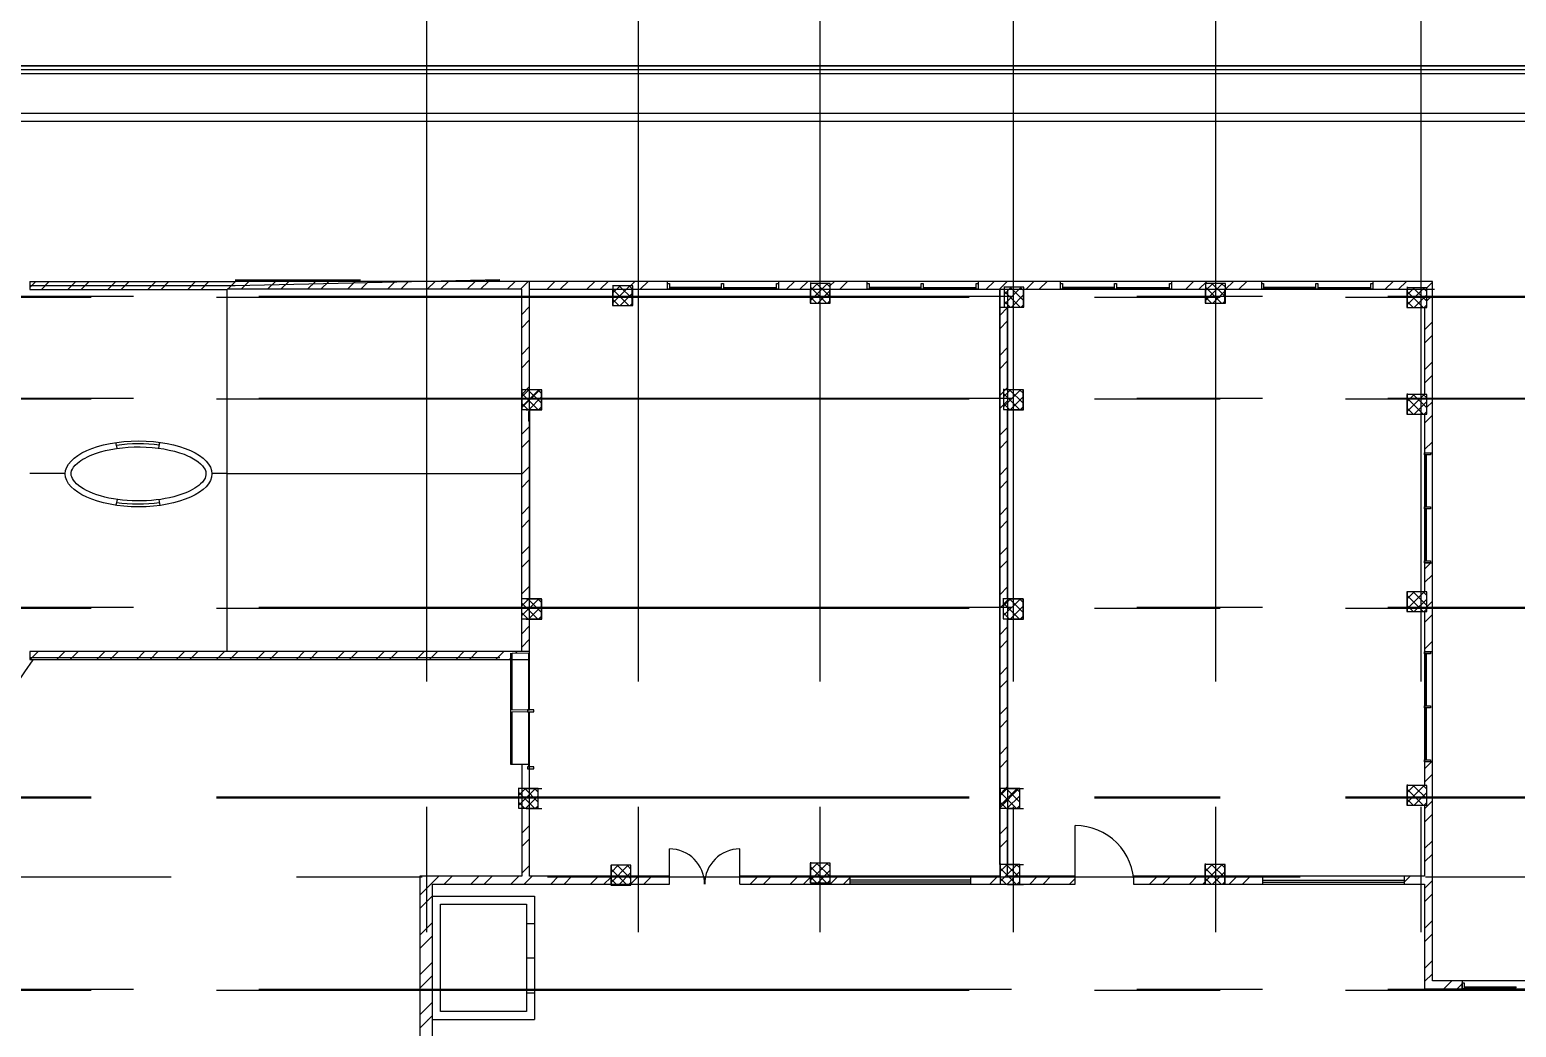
# Model space of a CAD drawing. Header units: millimetres. Extents: x 3062 to 3755, y 1606 to 1663.
# Drawn here: x 3158.15 to 3176.96, y 1631.23 to 1643.86 of the extents above; entities that cross this region are included whole.
import ezdxf

# ---------------------------------------------------------------- set-up
doc = ezdxf.new("R2010")
doc.units = ezdxf.units.MM
doc.linetypes.add('CENTER2', pattern=[28.575, 19.05, -3.175, 3.175, -3.175])
doc.linetypes.add('Dash', pattern=[6.35, 3.175, -3.175])
for name, color, linetype, lineweight in [('A-COLS', 52, 'Continuous', 9), ('A-GLAZ-CURT', 52, 'Continuous', 9), ('A-GLAZ-CWMG', 51, 'Continuous', 9)]:
    doc.layers.add(name, color=color, linetype=linetype, lineweight=lineweight)
doc.layers.add('m7aor', color=4, linetype='Continuous')
doc.layers.add('WORK', color=7, linetype='Continuous')
pattern_1 = [(45, (1183.39128, 870.09047), (-0.252569703, 0.252569703), []), (45, (1183.55966, 870.09047), (-0.252569703, 0.252569703), [])]

# ---------------------------------------------------------------- blocks, each defined once
blk = doc.blocks.new('M_Rectangular Column - 50_50-377117-Level 1')
at = {"layer": 'A-COLS'}
for p, q in [((250, 250), (-250, 250)), ((-250, 250), (-250, -250)), ((250, -250), (250, 250)), ((-250, -250), (250, -250))]:
    blk.add_line(p, q, dxfattribs=at)
blk = doc.blocks.new('System Panel - Glazed-396876-Level 1')
at = {"layer": 'A-GLAZ-CURT', "lineweight": 18}
for p, q in [((115414, -90726), (114026, -90726)), ((114026, -90726), (114026, -90752)), ((114026, -90752), (115414, -90752)), ((115414, -90752), (115414, -90726))]:
    blk.add_line(p, q, dxfattribs=at)
at = {"layer": 'A-GLAZ-CURT'}
blk.add_line((114026, -91166), (115357, -91166), dxfattribs=at)
blk = doc.blocks.new('System Panel - Glazed-396945-Level 1')
at = {"layer": 'A-GLAZ-CURT', "lineweight": 18}
for p, q in [((113976, -90726), (112538, -90726)), ((112538, -90726), (112538, -90752)), ((112538, -90752), (113976, -90752)), ((113976, -90752), (113976, -90726))]:
    blk.add_line(p, q, dxfattribs=at)
at = {"layer": 'A-GLAZ-CURT'}
for p, q in [((112538, -90752), (112538, -91166)), ((112538, -91166), (113976, -91166))]:
    blk.add_line(p, q, dxfattribs=at)
blk = doc.blocks.new('Rectangular Mullion - 50 x 150mm-396872-Level 1')
at = {"layer": 'A-GLAZ-CWMG'}
for p, q in [((114026, -91207), (114026, -91190)), ((114026, -91190), (115357, -91190)), ((114026, -91207), (115357, -91207))]:
    blk.add_line(p, q, dxfattribs=at)
blk = doc.blocks.new('Rectangular Mullion - 50 x 150mm-396942-Level 1')
at = {"layer": 'A-GLAZ-CWMG'}
for p, q in [((112538, -91190), (113976, -91190)), ((112538, -91207), (113976, -91207)), ((113976, -91190), (113976, -91207))]:
    blk.add_line(p, q, dxfattribs=at)
blk = doc.blocks.new('Rectangular Mullion - 50 x 150mm-355422-Level 1')
at = {"layer": 'A-GLAZ-CWMG', "lineweight": 25}
for p, q in [((115464, -90620), (115414, -90620)), ((115414, -90620), (115414, -90779)), ((115464, -90779), (115464, -90620)), ((115414, -90779), (115464, -90779))]:
    blk.add_line(p, q, dxfattribs=at)
blk = doc.blocks.new('Rectangular Mullion - 50 x 150mm-V3-Level 1')
at = {"layer": 'A-GLAZ-CWMG', "lineweight": 25}
for p, q in [((134494, -92720), (134444, -92720)), ((134444, -92720), (134444, -92879)), ((134444, -92879), (134494, -92879)), ((134494, -92879), (134494, -92720))]:
    blk.add_line(p, q, dxfattribs=at)
at = {"layer": 'A-GLAZ-CWMG'}
for p, q in [((134444, -92879), (134444, -93307)), ((134494, -92879), (134494, -93307)), ((134494, -93307), (134444, -93307))]:
    blk.add_line(p, q, dxfattribs=at)
blk = doc.blocks.new('System Panel - Glazed-396624-Level 1')
at = {"layer": 'A-GLAZ-CURT', "lineweight": 18}
for p, q in [((106661, -90726), (106414, -90726)), ((106414, -90726), (106414, -90752)), ((106414, -90752), (106661, -90752)), ((106661, -90752), (106661, -90726))]:
    blk.add_line(p, q, dxfattribs=at)
blk = doc.blocks.new('System Panel - Glazed-408555-Level 1')
at = {"layer": 'A-GLAZ-CURT', "lineweight": 18}
for p, q in [((659, 49), (-659, 49)), ((-659, 49), (-659, 24)), ((-659, 24), (659, 24)), ((659, 24), (659, 49))]:
    blk.add_line(p, q, dxfattribs=at)
blk = doc.blocks.new('System Panel - Glazed-408556-Level 1')
at = {"layer": 'A-GLAZ-CURT', "lineweight": 18}
for p, q in [((671, 49), (-671, 49)), ((-671, 49), (-671, 25)), ((-671, 25), (671, 25)), ((671, 25), (671, 49))]:
    blk.add_line(p, q, dxfattribs=at)
blk = doc.blocks.new('Rectangular Mullion - 50 x 150mm-408550-Level 1')
at = {"layer": 'A-GLAZ-CWMG'}
blk.add_line((148907, -85867), (148907, -87185), dxfattribs=at)
blk = doc.blocks.new('Rectangular Mullion - 50 x 150mm-408551-Level 1')
at = {"layer": 'A-GLAZ-CWMG'}
blk.add_line((148907, -84475), (148907, -85817), dxfattribs=at)
blk = doc.blocks.new('Rectangular Mullion - 50 x 150mm-V35-Level 1')
at = {"layer": 'A-GLAZ-CWMG', "lineweight": 25}
for p, q in [((0, 75), (-50, 75)), ((-50, 75), (-50, -75)), ((0, -75), (0, 75)), ((-50, -75), (0, -75))]:
    blk.add_line(p, q, dxfattribs=at)
blk = doc.blocks.new('Rectangular Mullion - 50 x 150mm-V30-Level 1')
at = {"layer": 'A-GLAZ-CWMG', "lineweight": 25}
for p, q in [((-25, 75), (25, 75)), ((-25, -75), (-25, 75)), ((25, 75), (25, -75)), ((25, -75), (-25, -75))]:
    blk.add_line(p, q, dxfattribs=at)

msp = doc.modelspace()

# ---------------------------------------------------------------- hatches: boundary and pattern name
at = {"layer": 'WORK'}
h = msp.add_hatch(dxfattribs=at)
h.set_pattern_fill('ANSI32', color=256, scale=0.0375)
h.set_pattern_definition(pattern_1)
h.paths.add_polyline_path([(3164.377, 1640.577), (3160.651, 1640.577), (3160.651, 1640.576), (3158.151, 1640.576), (3158.151, 1640.676), (3160.751, 1640.676), (3164.477, 1640.677), (3164.477, 1640.577), (3164.477, 1639.306), (3164.628, 1639.306), (3164.631, 1639.302), (3164.628, 1639.302), (3164.628, 1639.056), (3164.377, 1639.056)])
h = msp.add_hatch(dxfattribs=at)
h.set_pattern_fill('ANSI32', color=256, scale=0.0375)
h.set_pattern_definition(pattern_1)
h.paths.add_polyline_path([(3168.031, 1640.652), (3168.281, 1640.652), (3168.281, 1640.577), (3168.747, 1640.577), (3168.747, 1640.677), (3167.625, 1640.677), (3167.625, 1640.577), (3168.031, 1640.577)])
h.paths.add_polyline_path([(3165.531, 1640.622), (3165.781, 1640.622), (3165.781, 1640.577), (3166.22, 1640.577), (3166.22, 1640.677), (3164.477, 1640.677), (3164.477, 1640.577), (3165.531, 1640.577)])
at = {"layer": 'WORK', "ltscale": 0.53}
h = msp.add_hatch(dxfattribs=at)
h.set_pattern_fill('ANSI37', color=256, scale=0.028, angle=-90)
h.set_pattern_definition([(315, (2191.88559, 4274.02252), (0.0628617928, 0.0628617928), []), (45, (2191.88559, 4274.02252), (-0.0628617928, 0.0628617928), [])])
h.paths.add_polyline_path([(3165.781, 1640.372), (3165.781, 1640.622), (3165.531, 1640.622), (3165.531, 1640.372), (3165.631, 1640.372)])
h = msp.add_hatch(dxfattribs=at)
h.set_pattern_fill('ANSI37', color=256, scale=0.028, angle=-90)
h.set_pattern_definition([(315, (2194.38559, 4274.05218), (0.0628617928, 0.0628617928), []), (45, (2194.38559, 4274.05218), (-0.0628617928, 0.0628617928), [])])
h.paths.add_polyline_path([(3168.281, 1640.402), (3168.281, 1640.652), (3168.031, 1640.652), (3168.031, 1640.402), (3168.131, 1640.402)])
at = {"layer": 'WORK'}
h = msp.add_hatch(dxfattribs=at)
h.set_pattern_fill('ANSI32', color=256, scale=0.0375)
h.set_pattern_definition(pattern_1)
h.paths.add_polyline_path([(3178.64, 1631.822), (3178.281, 1631.822), (3178.281, 1631.722), (3178.64, 1631.722)])
h.paths.add_polyline_path([(3178.026, 1631.822), (3177.684, 1631.822), (3177.684, 1631.722), (3178.026, 1631.722)])
h.paths.add_polyline_path([(3176.279, 1631.822), (3175.901, 1631.822), (3175.901, 1634.598), (3175.876, 1634.598), (3175.876, 1634.595), (3175.801, 1634.595), (3175.801, 1634.297), (3175.831, 1634.297), (3175.831, 1634.047), (3175.801, 1634.047), (3175.801, 1633.147), (3175.543, 1633.147), (3175.543, 1633.047), (3175.801, 1633.047), (3175.801, 1631.722), (3176.279, 1631.722)])
h.paths.add_polyline_path([(3175.901, 1637.114), (3175.801, 1637.114), (3175.801, 1636.747), (3175.831, 1636.747), (3175.831, 1636.497), (3175.801, 1636.497), (3175.801, 1635.99), (3175.901, 1635.99)])
h.paths.add_polyline_path([(3175.901, 1640.577), (3175.831, 1640.577), (3175.831, 1640.347), (3175.801, 1640.347), (3175.801, 1639.247), (3175.831, 1639.247), (3175.831, 1638.997), (3175.801, 1638.997), (3175.801, 1638.507), (3175.901, 1638.507)])
h.paths.add_polyline_path([(3175.901, 1640.677), (3175.147, 1640.677), (3175.147, 1640.577), (3175.581, 1640.577), (3175.581, 1640.597), (3175.831, 1640.597), (3175.831, 1640.577), (3175.901, 1640.577)])
h.paths.add_polyline_path([(3173.741, 1640.652), (3173.742, 1640.677), (3172.6, 1640.677), (3172.6, 1640.652), (3172.6, 1640.652), (3172.6, 1640.577), (3173.031, 1640.577), (3173.031, 1640.652), (3173.281, 1640.652), (3173.281, 1640.577), (3173.741, 1640.577)])
h.paths.add_polyline_path([(3171.195, 1640.677), (3170.152, 1640.677), (3170.152, 1640.652), (3170.154, 1640.652), (3170.154, 1640.577), (3170.482, 1640.577), (3170.482, 1640.602), (3170.732, 1640.602), (3170.732, 1640.577), (3171.195, 1640.577)])
at = {"layer": 'WORK', "ltscale": 0.53}
h = msp.add_hatch(dxfattribs=at)
h.set_pattern_fill('ANSI37', color=256, scale=0.028, angle=-90)
h.set_pattern_definition([(315, (2199.38559, 4274.05218), (0.0628617928, 0.0628617928), []), (45, (2199.38559, 4274.05218), (-0.0628617928, 0.0628617928), [])])
h.paths.add_polyline_path([(3173.281, 1640.402), (3173.281, 1640.652), (3173.031, 1640.652), (3173.031, 1640.402), (3173.131, 1640.402)])
h = msp.add_hatch(dxfattribs=at)
h.set_pattern_fill('ANSI37', color=256, scale=0.028, angle=-90)
h.set_pattern_definition([(315, (2196.836775, 4274.00218), (0.0628617928, 0.0628617928), []), (45, (2196.836775, 4274.00218), (-0.0628617928, 0.0628617928), [])])
h.paths.add_polyline_path([(3170.732, 1640.352), (3170.732, 1640.602), (3170.482, 1640.602), (3170.482, 1640.352), (3170.582, 1640.352)])
h = msp.add_hatch(dxfattribs=at)
h.set_pattern_fill('ANSI37', color=256, scale=0.028, angle=-90)
h.set_pattern_definition([(315, (2201.93559, 4273.99752), (0.0628617928, 0.0628617928), []), (45, (2201.93559, 4273.99752), (-0.0628617928, 0.0628617928), [])])
h.paths.add_polyline_path([(3175.831, 1640.347), (3175.831, 1640.597), (3175.581, 1640.597), (3175.581, 1640.347), (3175.681, 1640.347)])
at = {"layer": 'WORK'}
h = msp.add_hatch(dxfattribs=at)
h.set_pattern_fill('ANSI32', color=256, scale=0.0375)
h.set_pattern_definition(pattern_1)
h.paths.add_polyline_path([(3170.526, 1640.352), (3170.426, 1640.352), (3170.426, 1633.297), (3170.526, 1633.297)])
at = {"layer": 'WORK', "ltscale": 0.53}
h = msp.add_hatch(dxfattribs=at)
h.set_pattern_fill('ANSI37', color=256, scale=0.028, angle=-90)
h.set_pattern_definition([(315, (2190.7323, 4272.70611), (0.0628617928, 0.0628617928), []), (45, (2190.7323, 4272.70611), (-0.0628617928, 0.0628617928), [])])
h.paths.add_polyline_path([(3164.628, 1639.056), (3164.628, 1639.306), (3164.378, 1639.306), (3164.378, 1639.056), (3164.478, 1639.056)])
h = msp.add_hatch(dxfattribs=at)
h.set_pattern_fill('ANSI37', color=256, scale=0.028, angle=-90)
h.set_pattern_definition([(315, (2196.82703, 4272.70611), (0.0628617928, 0.0628617928), []), (45, (2196.82703, 4272.70611), (-0.0628617928, 0.0628617928), [])])
h.paths.add_polyline_path([(3170.722, 1639.056), (3170.722, 1639.306), (3170.472, 1639.306), (3170.472, 1639.056), (3170.572, 1639.056)])
h = msp.add_hatch(dxfattribs=at)
h.set_pattern_fill('ANSI37', color=256, scale=0.028, angle=-90)
h.set_pattern_definition([(315, (2201.93559, 4272.64752), (0.0628617928, 0.0628617928), []), (45, (2201.93559, 4272.64752), (-0.0628617928, 0.0628617928), [])])
h.paths.add_polyline_path([(3175.831, 1638.997), (3175.831, 1639.247), (3175.581, 1639.247), (3175.581, 1638.997), (3175.681, 1638.997)])
at = {"layer": 'WORK'}
h = msp.add_hatch(dxfattribs=at)
h.set_pattern_fill('ANSI32', color=256, scale=0.0375)
h.set_pattern_definition(pattern_1)
h.paths.add_polyline_path([(3164.476, 1639.056), (3164.378, 1639.056), (3164.377, 1636.657), (3164.476, 1636.657)])
at = {"layer": 'WORK', "ltscale": 0.53}
h = msp.add_hatch(dxfattribs=at)
h.set_pattern_fill('ANSI37', color=256, scale=0.028, angle=-90)
h.set_pattern_definition([(315, (2201.93559, 4270.14752), (0.0628617928, 0.0628617928), []), (45, (2201.93559, 4270.14752), (-0.0628617928, 0.0628617928), [])])
h.paths.add_polyline_path([(3175.831, 1636.497), (3175.831, 1636.747), (3175.581, 1636.747), (3175.581, 1636.497), (3175.681, 1636.497)])
h = msp.add_hatch(dxfattribs=at)
h.set_pattern_fill('ANSI37', color=256, scale=0.028, angle=-90)
h.set_pattern_definition([(315, (2190.73091, 4270.057), (0.0628617928, 0.0628617928), []), (45, (2190.73091, 4270.057), (-0.0628617928, 0.0628617928), [])])
h.paths.add_polyline_path([(3164.626, 1636.407), (3164.626, 1636.657), (3164.376, 1636.657), (3164.376, 1636.407), (3164.476, 1636.407)])
h = msp.add_hatch(dxfattribs=at)
h.set_pattern_fill('ANSI37', color=256, scale=0.028, angle=-90)
h.set_pattern_definition([(315, (2196.82563, 4270.057), (0.0628617928, 0.0628617928), []), (45, (2196.82563, 4270.057), (-0.0628617928, 0.0628617928), [])])
h.paths.add_polyline_path([(3170.721, 1636.407), (3170.721, 1636.657), (3170.471, 1636.657), (3170.471, 1636.407), (3170.571, 1636.407)])
at = {"layer": 'WORK'}
h = msp.add_hatch(dxfattribs=at)
h.set_pattern_fill('ANSI32', color=256, scale=0.0375)
h.set_pattern_definition(pattern_1)
h.paths.add_polyline_path([(3164.477, 1636.402), (3164.431, 1636.402), (3164.377, 1636.407), (3164.377, 1635.99), (3164.477, 1635.99)])
h.paths.add_polyline_path([(3164.237, 1635.969), (3164.245, 1635.969), (3164.245, 1635.89), (3164.257, 1635.89), (3164.257, 1635.969), (3164.464, 1635.969), (3164.477, 1635.969), (3164.477, 1635.99), (3160.651, 1635.99), (3158.151, 1635.99), (3158.151, 1635.89), (3160.751, 1635.89), (3164.098, 1635.89), (3164.237, 1635.89)])
at = {"layer": 'WORK', "ltscale": 0.53}
h = msp.add_hatch(dxfattribs=at)
h.set_pattern_fill('ANSI37', color=256, scale=0.028, angle=-90)
h.set_pattern_definition([(315, (2190.69086, 4267.65727), (0.0628617928, 0.0628617928), []), (45, (2190.69086, 4267.65727), (-0.0628617928, 0.0628617928), [])])
h.paths.add_polyline_path([(3164.586, 1634.007), (3164.586, 1634.257), (3164.336, 1634.257), (3164.336, 1634.007), (3164.436, 1634.007)])
at = {"layer": 'WORK'}
h = msp.add_hatch(dxfattribs=at)
h.set_pattern_fill('ANSI32', color=256, scale=0.0375)
h.set_pattern_definition(pattern_1)
h.paths.add_polyline_path([(3168.031, 1633.147), (3167.138, 1633.147), (3167.138, 1633.047), (3168.527, 1633.047), (3168.527, 1633.147), (3168.281, 1633.147), (3168.281, 1633.064), (3168.031, 1633.064)])
h.paths.add_polyline_path([(3171.381, 1633.147), (3170.681, 1633.147), (3170.681, 1633.047), (3171.381, 1633.047)])
h.paths.add_polyline_path([(3170.431, 1633.147), (3170.057, 1633.147), (3170.057, 1633.047), (3170.431, 1633.047)])
h.paths.add_polyline_path([(3170.426, 1633.297), (3170.431, 1633.297), (3170.431, 1633.306), (3170.43, 1634.257), (3170.681, 1634.257), (3170.681, 1634.002), (3170.526, 1634.002), (3170.526, 1633.297), (3170.681, 1633.297), (3170.726, 1633.292), (3170.526, 1633.292), (3170.426, 1633.298)])
h.paths.add_polyline_path([(3173.753, 1633.147), (3173.277, 1633.147), (3173.277, 1633.047), (3173.753, 1633.047)])
h.paths.add_polyline_path([(3173.021, 1633.147), (3172.125, 1633.147), (3172.125, 1633.047), (3173.021, 1633.047)])
at = {"layer": 'WORK', "ltscale": 0.53}
h = msp.add_hatch(dxfattribs=at)
h.set_pattern_fill('ANSI37', color=256, scale=0.028, angle=-90)
h.set_pattern_definition([(315, (2196.78559, 4267.65727), (0.0628617928, 0.0628617928), []), (45, (2196.78559, 4267.65727), (-0.0628617928, 0.0628617928), [])])
h.paths.add_polyline_path([(3170.681, 1634.007), (3170.681, 1634.257), (3170.431, 1634.257), (3170.431, 1634.007), (3170.531, 1634.007)])
h = msp.add_hatch(dxfattribs=at)
h.set_pattern_fill('ANSI37', color=256, scale=0.028, angle=-90)
h.set_pattern_definition([(315, (2201.93559, 4267.69752), (0.0628617928, 0.0628617928), []), (45, (2201.93559, 4267.69752), (-0.0628617928, 0.0628617928), [])])
h.paths.add_polyline_path([(3175.831, 1634.047), (3175.831, 1634.297), (3175.581, 1634.297), (3175.581, 1634.047), (3175.681, 1634.047)])
at = {"layer": 'WORK'}
h = msp.add_hatch(dxfattribs=at)
h.set_pattern_fill('ANSI32', color=256, scale=0.0375)
h.set_pattern_definition(pattern_1)
h.paths.add_polyline_path([(3165.503, 1633.147), (3164.476, 1633.147), (3164.476, 1634.002), (3164.431, 1634.002), (3164.378, 1634.005), (3164.378, 1633.147), (3163.089, 1633.147), (3163.089, 1631.333), (3163.089, 1631.058), (3163.249, 1631.058), (3163.249, 1631.333), (3163.249, 1632.893), (3163.249, 1633.047), (3165.503, 1633.047)])
at = {"layer": 'WORK', "ltscale": 0.53}
h = msp.add_hatch(dxfattribs=at)
h.set_pattern_fill('ANSI37', color=256, scale=0.028, angle=-90)
h.set_pattern_definition([(315, (2191.8626, 4266.68475), (0.0628617928, 0.0628617928), []), (45, (2191.8626, 4266.68475), (-0.0628617928, 0.0628617928), [])])
h.paths.add_polyline_path([(3165.758, 1633.035), (3165.758, 1633.285), (3165.508, 1633.285), (3165.508, 1633.035), (3165.608, 1633.035)])
h = msp.add_hatch(dxfattribs=at)
h.set_pattern_fill('ANSI37', color=256, scale=0.028, angle=-90)
h.set_pattern_definition([(315, (2194.38559, 4266.71441), (0.0628617928, 0.0628617928), []), (45, (2194.38559, 4266.71441), (-0.0628617928, 0.0628617928), [])])
h.paths.add_polyline_path([(3168.281, 1633.064), (3168.281, 1633.314), (3168.031, 1633.314), (3168.031, 1633.064), (3168.131, 1633.064)])
h = msp.add_hatch(dxfattribs=at)
h.set_pattern_fill('ANSI37', color=256, scale=0.028, angle=-90)
h.set_pattern_definition([(315, (2196.78559, 4266.69752), (0.0628617928, 0.0628617928), []), (45, (2196.78559, 4266.69752), (-0.0628617928, 0.0628617928), [])])
h.paths.add_polyline_path([(3170.681, 1633.047), (3170.681, 1633.297), (3170.431, 1633.297), (3170.431, 1633.047), (3170.531, 1633.047)])
h = msp.add_hatch(dxfattribs=at)
h.set_pattern_fill('ANSI37', color=256, scale=0.028, angle=-90)
h.set_pattern_definition([(315, (2199.38148, 4266.69752), (0.0628617928, 0.0628617928), []), (45, (2199.38148, 4266.69752), (-0.0628617928, 0.0628617928), [])])
h.paths.add_polyline_path([(3173.277, 1633.047), (3173.277, 1633.297), (3173.027, 1633.297), (3173.027, 1633.047), (3173.127, 1633.047)])
at = {"layer": 'WORK'}
h = msp.add_hatch(dxfattribs=at)
h.set_pattern_fill('ANSI32', color=256, scale=0.0375)
h.set_pattern_definition(pattern_1)
h.paths.add_polyline_path([(3166.245, 1633.147), (3165.758, 1633.147), (3165.758, 1633.047), (3166.245, 1633.047)])

# ---------------------------------------------------------------- linework, layer by layer
at = {"layer": 'm7aor', "linetype": 'CENTER2', "ltscale": 0.5}
for p, q in [((3163.171, 1645.138), (3163.171, 1610.95)), ((3165.852, 1645.138), (3165.852, 1611.004)), ((3168.151, 1645.138), (3168.151, 1611.282)), ((3170.597, 1645.138), (3170.597, 1611.282)), ((3173.156, 1645.138), (3173.156, 1611.282)), ((3175.756, 1645.138), (3175.756, 1611.282)), ((3213.438, 1640.486), (3149.5, 1640.486)), ((3212.901, 1640.475), (3149.5, 1640.475)), ((3213.438, 1639.196), (3149.5, 1639.196)), ((3212.901, 1639.185), (3149.5, 1639.185)), ((3213.438, 1636.547), (3149.5, 1636.547)), ((3212.901, 1636.536), (3149.5, 1636.536)), ((3212.901, 1634.148), (3149.5, 1634.148)), ((3212.901, 1634.136), (3149.5, 1634.136)), ((3150.416, 1633.138), (3215.189, 1633.138)), ((3213.438, 1631.713), (3149.5, 1631.713)), ((3212.901, 1631.702), (3149.5, 1631.702))]:
    msp.add_line(p, q, dxfattribs=at)
at = {"layer": 'WORK'}
for p, q in [((3210.981, 1643.407), (3150.981, 1643.407)), ((3182.791, 1643.357), (3150.981, 1643.357)), ((3158.151, 1640.676), (3160.751, 1640.676)), ((3158.151, 1640.676), (3158.151, 1640.576)), ((3158.151, 1640.623), (3160.751, 1640.623)), ((3160.751, 1640.623), (3164.098, 1640.702)), ((3175.901, 1640.677), (3160.751, 1640.677)), ((3164.477, 1635.89), (3164.477, 1640.677)), ((3166.22, 1640.577), (3166.22, 1640.677)), ((3167.625, 1640.677), (3167.625, 1640.577)), ((3168.747, 1640.577), (3168.747, 1640.677)), ((3170.152, 1640.677), (3170.152, 1640.577)), ((3171.195, 1640.577), (3171.195, 1640.677)), ((3172.6, 1640.677), (3172.6, 1640.577)), ((3173.742, 1640.577), (3173.742, 1640.677)), ((3175.147, 1640.677), (3175.147, 1640.577)), ((3175.901, 1640.577), (3175.901, 1640.677)), ((3158.151, 1640.576), (3160.651, 1640.576)), ((3160.651, 1635.99), (3160.651, 1640.577)), ((3164.377, 1640.577), (3160.651, 1640.577)), ((3164.377, 1635.99), (3164.377, 1640.577)), ((3164.477, 1640.577), (3175.926, 1640.577)), ((3170.526, 1640.577), (3170.526, 1633.297)), ((3164.377, 1636.657), (3164.378, 1639.185)), ((3164.377, 1636.657), (3164.378, 1639.056)), ((3164.378, 1639.056), (3164.476, 1639.056)), ((3164.378, 1639.056), (3164.476, 1639.056)), ((3164.476, 1639.056), (3164.477, 1636.657)), ((3164.476, 1639.056), (3164.476, 1636.657)), ((3159.259, 1638.564), (3159.242, 1638.637)), ((3159.786, 1638.565), (3159.796, 1638.639)), ((3175.801, 1638.507), (3175.901, 1638.507)), ((3158.6, 1638.243), (3158.151, 1638.244)), ((3160.651, 1638.244), (3160.456, 1638.243)), ((3160.651, 1638.244), (3164.377, 1638.244)), ((3159.259, 1637.916), (3159.242, 1637.843)), ((3159.786, 1637.915), (3159.796, 1637.84)), ((3175.801, 1637.114), (3175.901, 1637.114)), ((3164.477, 1636.657), (3164.377, 1636.657)), ((3164.477, 1635.99), (3158.151, 1635.99)), ((3158.151, 1635.99), (3158.151, 1635.89)), ((3158.151, 1635.915), (3164.098, 1635.915)), ((3175.801, 1635.99), (3175.901, 1635.99)), ((3158.151, 1635.89), (3160.751, 1635.89)), ((3161.011, 1635.89), (3164.477, 1635.89)), ((3175.801, 1634.598), (3175.901, 1634.598)), ((3164.316, 1634.56), (3164.237, 1634.56)), ((3171.381, 1633.047), (3171.381, 1633.787)), ((3166.245, 1633.047), (3166.245, 1633.492)), ((3167.138, 1633.047), (3167.138, 1633.492)), ((3163.249, 1631.333), (3163.249, 1632.893)), ((3163.249, 1632.893), (3164.538, 1632.893)), ((3163.349, 1631.433), (3163.349, 1632.793)), ((3163.349, 1632.793), (3164.438, 1632.793)), ((3164.438, 1632.793), (3164.438, 1631.433)), ((3164.538, 1632.893), (3164.538, 1631.333)), ((3164.438, 1632.55), (3164.538, 1632.55)), ((3164.438, 1632.113), (3164.538, 1632.113)), ((3176.279, 1631.822), (3176.279, 1631.722)), ((3164.438, 1631.67), (3164.538, 1631.67)), ((3164.438, 1631.433), (3163.349, 1631.433))]:
    msp.add_line(p, q, dxfattribs=at)
at = {"layer": 'WORK', "ltscale": 0.5}
for p, q in [((3150.981, 1643.407), (3210.981, 1643.407)), ((3151.081, 1643.307), (3182.791, 1643.307)), ((3151.581, 1642.807), (3182.791, 1642.807)), ((3151.581, 1642.707), (3182.791, 1642.707)), ((3163.089, 1631.333), (3163.089, 1631.058)), ((3163.249, 1631.058), (3163.249, 1631.333))]:
    msp.add_line(p, q, dxfattribs=at)
at = {"layer": 'WORK', "linetype": 'Dash', "ltscale": 0.5}
for p, q in [((3160.751, 1640.698), (3164.098, 1640.698)), ((3160.751, 1635.89), (3164.098, 1635.89))]:
    msp.add_line(p, q, dxfattribs=at)
at = {"layer": 'WORK', "lineweight": 25}
for p, q in [((3175.901, 1640.677), (3164.316, 1640.677)), ((3175.901, 1631.822), (3175.901, 1640.677)), ((3164.476, 1638.835), (3164.476, 1640.577)), ((3164.476, 1640.577), (3165.526, 1640.577)), ((3165.526, 1640.577), (3165.526, 1640.372)), ((3165.776, 1640.577), (3168.026, 1640.577)), ((3165.776, 1640.372), (3165.776, 1640.577)), ((3168.026, 1640.577), (3168.026, 1640.402)), ((3168.276, 1640.577), (3170.426, 1640.577)), ((3168.276, 1640.402), (3168.276, 1640.577)), ((3170.426, 1640.577), (3170.426, 1633.147)), ((3170.726, 1640.577), (3173.026, 1640.577)), ((3170.726, 1640.352), (3170.726, 1640.577)), ((3173.026, 1640.577), (3173.026, 1640.402)), ((3173.276, 1640.577), (3175.576, 1640.577)), ((3173.276, 1640.402), (3173.276, 1640.577)), ((3175.576, 1640.577), (3175.576, 1640.347)), ((3165.526, 1640.372), (3165.781, 1640.372)), ((3168.026, 1640.402), (3168.281, 1640.402)), ((3170.526, 1639.302), (3170.526, 1640.352)), ((3173.026, 1640.402), (3173.281, 1640.402)), ((3175.576, 1640.347), (3175.831, 1640.347)), ((3175.801, 1640.347), (3175.801, 1639.247)), ((3164.631, 1639.302), (3164.431, 1639.302)), ((3164.631, 1639.052), (3164.631, 1639.302)), ((3170.726, 1639.302), (3170.526, 1639.302)), ((3170.726, 1639.052), (3170.726, 1639.302)), ((3175.831, 1639.247), (3175.576, 1639.247)), ((3175.576, 1639.247), (3175.576, 1638.997)), ((3164.431, 1639.052), (3164.631, 1639.052)), ((3170.526, 1639.052), (3170.726, 1639.052)), ((3170.526, 1636.652), (3170.526, 1639.052)), ((3175.576, 1638.997), (3175.831, 1638.997)), ((3175.801, 1638.997), (3175.801, 1636.747)), ((3175.831, 1636.747), (3175.576, 1636.747)), ((3175.576, 1636.747), (3175.576, 1636.497)), ((3164.631, 1636.652), (3164.431, 1636.652)), ((3164.631, 1636.402), (3164.631, 1636.652)), ((3170.726, 1636.652), (3170.526, 1636.652)), ((3170.726, 1636.402), (3170.726, 1636.652)), ((3175.576, 1636.497), (3175.831, 1636.497)), ((3175.801, 1636.497), (3175.801, 1634.297)), ((3164.431, 1636.402), (3164.631, 1636.402)), ((3170.526, 1636.402), (3170.726, 1636.402)), ((3170.526, 1634.252), (3170.526, 1636.402)), ((3164.476, 1634.56), (3164.316, 1634.56)), ((3164.378, 1634.56), (3164.378, 1633.147)), ((3164.476, 1633.147), (3164.476, 1634.56)), ((3164.631, 1634.252), (3164.431, 1634.252)), ((3170.726, 1634.252), (3170.526, 1634.252)), ((3175.831, 1634.297), (3175.576, 1634.297)), ((3175.576, 1634.297), (3175.576, 1634.047)), ((3175.576, 1634.047), (3175.831, 1634.047)), ((3175.801, 1634.047), (3175.801, 1633.147)), ((3164.431, 1634.002), (3164.631, 1634.002)), ((3170.526, 1634.002), (3170.726, 1634.002)), ((3170.526, 1633.147), (3170.526, 1634.002)), ((3170.726, 1633.292), (3170.526, 1633.292)), ((3164.378, 1633.147), (3163.089, 1633.147)), ((3163.089, 1633.147), (3163.089, 1631.333)), ((3166.245, 1633.147), (3164.476, 1633.147)), ((3170.426, 1633.147), (3167.138, 1633.147)), ((3171.381, 1633.147), (3170.526, 1633.147)), ((3175.801, 1633.147), (3172.125, 1633.147)), ((3163.249, 1631.916), (3163.249, 1633.048)), ((3163.249, 1633.047), (3166.245, 1633.047)), ((3167.138, 1633.047), (3171.381, 1633.047)), ((3170.526, 1633.042), (3170.726, 1633.042)), ((3172.125, 1633.047), (3175.801, 1633.047)), ((3175.801, 1633.047), (3175.801, 1631.722)), ((3180.401, 1631.822), (3175.901, 1631.822)), ((3175.801, 1631.722), (3180.401, 1631.722))]:
    msp.add_line(p, q, dxfattribs=at)
at = {"layer": 'WORK', "ltscale": 0.53}
for p, q in [((3166.245, 1633.047), (3166.245, 1633.147)), ((3167.138, 1633.047), (3167.138, 1633.147)), ((3168.527, 1633.147), (3168.527, 1633.047)), ((3170.057, 1633.097), (3168.527, 1633.097)), ((3170.057, 1633.147), (3170.057, 1633.047)), ((3171.381, 1633.047), (3171.381, 1633.147)), ((3172.125, 1633.047), (3172.125, 1633.147)), ((3173.753, 1633.147), (3173.753, 1633.047)), ((3173.753, 1633.097), (3175.543, 1633.097)), ((3175.543, 1633.147), (3175.543, 1633.047)), ((3170.057, 1633.072), (3168.527, 1633.072)), ((3170.057, 1633.047), (3168.527, 1633.047)), ((3173.753, 1633.072), (3175.543, 1633.072))]:
    msp.add_line(p, q, dxfattribs=at)
at = {"layer": 'WORK', "lineweight": 25}
for points in [[(3165.531, 1640.631), (3165.531, 1640.372)], [(3165.781, 1640.372), (3165.781, 1640.622), (3165.531, 1640.622)], [(3168.031, 1640.661), (3168.031, 1640.402)], [(3168.281, 1640.402), (3168.281, 1640.652), (3168.031, 1640.652)], [(3173.031, 1640.661), (3173.031, 1640.402)], [(3173.281, 1640.402), (3173.281, 1640.652), (3173.031, 1640.652)], [(3170.482, 1640.611), (3170.482, 1640.352), (3170.732, 1640.352), (3170.732, 1640.602), (3170.482, 1640.602)], [(3175.581, 1640.606), (3175.581, 1640.347)], [(3175.831, 1640.347), (3175.831, 1640.597), (3175.581, 1640.597)], [(3164.378, 1639.315), (3164.378, 1639.056), (3164.628, 1639.056), (3164.628, 1639.306), (3164.378, 1639.306)], [(3170.472, 1639.315), (3170.472, 1639.056), (3170.722, 1639.056), (3170.722, 1639.306), (3170.472, 1639.306)], [(3175.581, 1639.256), (3175.581, 1638.997)], [(3175.831, 1638.997), (3175.831, 1639.247)], [(3164.376, 1636.666), (3164.376, 1636.407), (3164.626, 1636.407), (3164.626, 1636.657), (3164.376, 1636.657)], [(3170.471, 1636.666), (3170.471, 1636.407), (3170.721, 1636.407), (3170.721, 1636.657), (3170.471, 1636.657)], [(3175.581, 1636.756), (3175.581, 1636.497)], [(3175.831, 1636.497), (3175.831, 1636.747)], [(3164.336, 1634.266), (3164.336, 1634.007), (3164.586, 1634.007), (3164.586, 1634.257), (3164.336, 1634.257)], [(3170.431, 1634.266), (3170.431, 1634.007), (3170.681, 1634.007), (3170.681, 1634.257), (3170.431, 1634.257)], [(3175.581, 1634.306), (3175.581, 1634.047)], [(3175.831, 1634.047), (3175.831, 1634.297)], [(3165.508, 1633.293), (3165.508, 1633.035), (3165.758, 1633.035), (3165.758, 1633.285), (3165.508, 1633.285)], [(3168.031, 1633.323), (3168.031, 1633.064), (3168.281, 1633.064), (3168.281, 1633.314), (3168.031, 1633.314)], [(3170.431, 1633.306), (3170.431, 1633.047)], [(3170.681, 1633.047), (3170.681, 1633.297), (3170.431, 1633.297)], [(3173.027, 1633.306), (3173.027, 1633.047)], [(3173.277, 1633.047), (3173.277, 1633.297), (3173.027, 1633.297)]]:
    msp.add_lwpolyline(points, dxfattribs=at)
at = {"layer": 'WORK'}
for points in [[(3170.526, 1633.297), (3170.426, 1633.297), (3170.426, 1640.577)], [(3170.426, 1640.352), (3170.526, 1640.352)], [(3163.187, 1631.333), (3163.195, 1631.333)], [(3163.249, 1631.333), (3164.538, 1631.333)]]:
    msp.add_lwpolyline(points, dxfattribs=at)
for centre, radius, start, end in [((3159.528, 1636.717), 1.904, 82.0544, 98.3851), ((3159.528, 1639.763), 1.904, 261.6149, 277.9456), ((3171.382, 1633.044), 0.743, 359.7549, 90.0998), ((3166.245, 1633.046), 0.446, 0.166, 90), ((3167.138, 1633.046), 0.446, 90, 179.834)]:
    msp.add_arc(centre, radius, start, end, dxfattribs=at)
at = {"layer": 'WORK', "ltscale": 0.5}
msp.add_arc((3165.961, 1630.269), 9.587, 144.1371, 179.1622, dxfattribs=at)
at = {"layer": 'WORK'}
msp.add_ellipse((3159.528, 1638.24), major_axis=(-0.928, 0), ratio=0.449736, dxfattribs=at)
msp.add_open_spline([(3158.675, 1638.24), (3158.675, 1638.215), (3158.683, 1638.19), (3158.722, 1638.132), (3158.754, 1638.1), (3158.881, 1638.015), (3159.006, 1637.965), (3159.3, 1637.904), (3159.467, 1637.892), (3159.791, 1637.908), (3159.948, 1637.937), (3160.178, 1638.018), (3160.26, 1638.065), (3160.349, 1638.146), (3160.369, 1638.179), (3160.385, 1638.237), (3160.383, 1638.263), (3160.355, 1638.324), (3160.326, 1638.359), (3160.236, 1638.427), (3160.176, 1638.46), (3159.954, 1638.545), (3159.753, 1638.58), (3159.346, 1638.584), (3159.141, 1638.553), (3158.885, 1638.464), (3158.805, 1638.42), (3158.714, 1638.341), (3158.691, 1638.306), (3158.677, 1638.264), (3158.675, 1638.252), (3158.675, 1638.24)], degree=3, knots=[0, 0, 0, 0, 0.294261, 0.294261, 0.588521, 0.588521, 1.136261, 1.136261, 1.684002, 1.684002, 2.231742, 2.231742, 2.687899, 2.687899, 3.017547, 3.017547, 3.347194, 3.347194, 3.676842, 3.676842, 4.006489, 4.006489, 4.689207, 4.689207, 5.371925, 5.371925, 5.804722, 5.804722, 6.139725, 6.139725, 6.283185, 6.283185, 6.283185, 6.283185], dxfattribs=at)

# ---------------------------------------------------------------- block references
at = {"layer": 'WORK', "xscale": -0.0005000000000000001, "yscale": 0.0005000000000000001, "zscale": 0.0005000000000000001}
for p in [(3166.22, 1640.614), (3168.749, 1640.614), (3171.195, 1640.614), (3173.741, 1640.614), (3176.279, 1631.76)]:
    msp.add_blockref('Rectangular Mullion - 50 x 150mm-V35-Level 1', p, dxfattribs=at)
at = {"layer": 'WORK', "extrusion": (0, 0, -1), "xscale": -0.0005000000000000001, "yscale": 0.0005000000000000001, "zscale": 0.0005000000000000001}
for p, rotation in [((-3166.917, 1640.614), 359.999999999999), ((-3167.613, 1640.614), 359.999999999999), ((-3169.446, 1640.614), 359.999999999999), ((-3170.142, 1640.614), 359.999999999999), ((-3171.891, 1640.614), 359.999999999999), ((-3172.588, 1640.614), 359.999999999999), ((-3174.437, 1640.614), 359.999999999999), ((-3175.133, 1640.614), 359.999999999999), ((-3175.838, 1637.81), 89.99999999999895), ((-3175.838, 1637.127), 89.99999999999895), ((-3175.838, 1635.292), 89.99999999999895), ((-3175.838, 1634.608), 89.99999999999895)]:
    msp.add_blockref('Rectangular Mullion - 50 x 150mm-V30-Level 1', p, dxfattribs=dict(at, rotation=rotation))
at = {"layer": 'WORK', "yscale": 0.0005000000000000001, "zscale": 0.0005000000000000001}
for name, p, xscale, rotation in [('System Panel - Glazed-408555-Level 1', (3166.575, 1640.614), -0.0005000000000000001, 180), ('System Panel - Glazed-408556-Level 1', (3167.265, 1640.614), -0.0005000000000000001, 180), ('Rectangular Mullion - 50 x 150mm-408551-Level 1', (3209.838, 1566.123), -0.0005000000000000001, 270), ('System Panel - Glazed-408555-Level 1', (3169.104, 1640.614), -0.0005000000000000001, 180), ('System Panel - Glazed-408556-Level 1', (3169.794, 1640.614), -0.0005000000000000001, 180), ('Rectangular Mullion - 50 x 150mm-408551-Level 1', (3212.367, 1566.123), -0.0005000000000000001, 270), ('System Panel - Glazed-408555-Level 1', (3171.55, 1640.614), -0.0005000000000000001, 180), ('Rectangular Mullion - 50 x 150mm-408550-Level 1', (3214.813, 1566.123), -0.0005000000000000001, 270), ('System Panel - Glazed-408556-Level 1', (3172.24, 1640.614), -0.0005000000000000001, 180), ('Rectangular Mullion - 50 x 150mm-408551-Level 1', (3214.813, 1566.123), -0.0005000000000000001, 270), ('System Panel - Glazed-408555-Level 1', (3174.095, 1640.614), -0.0005000000000000001, 180), ('System Panel - Glazed-408556-Level 1', (3174.785, 1640.614), -0.0005000000000000001, 180), ('System Panel - Glazed-396624-Level 1', (3209.84, 1692.238), 0.0005000000000000001, 270), ('Rectangular Mullion - 50 x 150mm-V35-Level 1', (3175.838, 1638.507), -0.0005000000000000001, 270), ('Rectangular Mullion - 50 x 150mm-408550-Level 1', (3101.347, 1594.889), -0.0005000000000000001, 180), ('System Panel - Glazed-408555-Level 1', (3175.838, 1638.152), -0.0005000000000000001, 90), ('Rectangular Mullion - 50 x 150mm-V35-Level 1', (3175.838, 1637.823), -0.0005000000000000001, 270), ('System Panel - Glazed-408555-Level 1', (3175.838, 1637.469), -0.0005000000000000001, 90), ('Rectangular Mullion - 50 x 150mm-396942-Level 1', (3209.84, 1692.238), 0.0005000000000000001, 270), ('System Panel - Glazed-396945-Level 1', (3209.84, 1692.238), 0.0005000000000000001, 270), ('Rectangular Mullion - 50 x 150mm-V35-Level 1', (3175.838, 1635.988), -0.0005000000000000001, 270), ('Rectangular Mullion - 50 x 150mm-408550-Level 1', (3101.347, 1592.37), -0.0005000000000000001, 180), ('System Panel - Glazed-408555-Level 1', (3175.838, 1635.633), -0.0005000000000000001, 90), ('Rectangular Mullion - 50 x 150mm-V3-Level 1', (3210.89, 1702.473), 0.0005000000000000001, 270), ('Rectangular Mullion - 50 x 150mm-396872-Level 1', (3209.84, 1692.238), 0.0005000000000000001, 270), ('System Panel - Glazed-396876-Level 1', (3209.84, 1692.238), 0.0005000000000000001, 270), ('Rectangular Mullion - 50 x 150mm-V35-Level 1', (3175.838, 1635.304), -0.0005000000000000001, 270), ('Rectangular Mullion - 50 x 150mm-408550-Level 1', (3101.347, 1591.687), -0.0005000000000000001, 180), ('System Panel - Glazed-408555-Level 1', (3175.838, 1634.95), -0.0005000000000000001, 90), ('Rectangular Mullion - 50 x 150mm-355422-Level 1', (3209.84, 1692.238), 0.0005000000000000001, 270), ('M_Rectangular Column - 50_50-377117-Level 1', (3165.628, 1633.16), 0.0005000000000000001, 270), ('M_Rectangular Column - 50_50-377117-Level 1', (3168.151, 1633.189), 0.0005000000000000001, 270), ('M_Rectangular Column - 50_50-377117-Level 1', (3173.146, 1633.172), 0.0005000000000000001, 270), ('System Panel - Glazed-408555-Level 1', (3176.633, 1631.76), -0.0005000000000000001, 180)]:
    msp.add_blockref(name, p, dxfattribs=dict(at, xscale=xscale, rotation=rotation))

doc.saveas('drawing.dxf')
